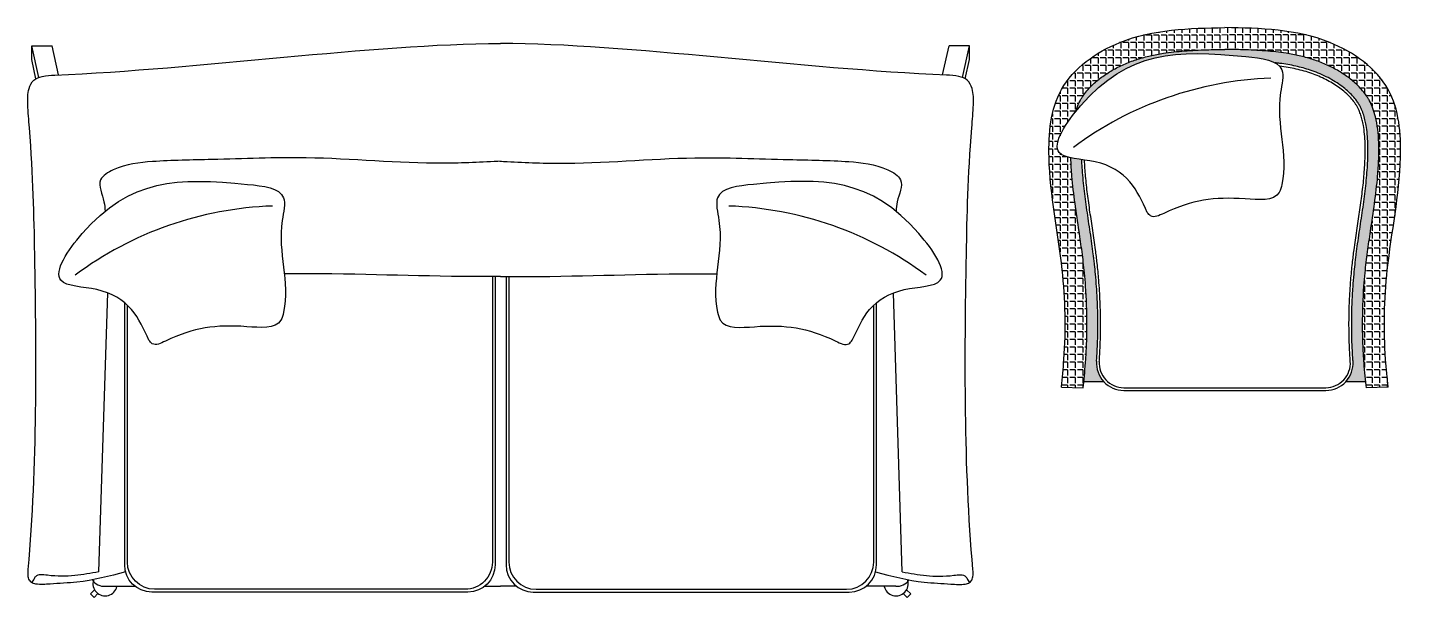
# Model space of a CAD drawing. Header units: millimetres. Extents: x -38686 to 870903, y -23218 to 232707.
# Drawn here: x 52813 to 55341, y 27680 to 28726 of the extents above; entities that cross this region are included whole.
import ezdxf

# ---------------------------------------------------------------- set-up
doc = ezdxf.new("R2010")
doc.units = ezdxf.units.MM
doc.header["$LTSCALE"] = 10
doc.layers.add('40 - Detail Outline', color=142, linetype='Continuous')

msp = doc.modelspace()

# ---------------------------------------------------------------- hatches: boundary and pattern name
at = {"layer": '40 - Detail Outline'}
h = msp.add_hatch(dxfattribs=at)
h.set_pattern_fill('ANGLE', color=251, scale=2, angle=180.0057742412218, style=0)
h.set_pattern_definition([(180.0057742412217, (10465.09445832821, 33206.41571163046), (0.001407889907715427, -13.96999992905677), [10.16, -3.81]), (270.0057742412217, (10465.09445832821, 33206.41571163046), (13.96999992905677, 0.001407889907714571), [10.16, -3.81])])
edge = h.paths.add_edge_path()
edge.add_spline(control_points=[(55011.03014657876, 28686.25446177943), (55022.25718535561, 28686.03085390798), (55033.34298879115, 28685.80657088304), (55058.08360663126, 28685.03936204554), (55071.64065811885, 28684.42700135431), (55098.14783782916, 28682.41742653599), (55111.0964570636, 28681.02044206018), (55131.86304975147, 28677.77083618573), (55139.87591461808, 28676.25482353258), (55155.62440973573, 28672.64866055052), (55163.35991462375, 28670.55882784947), (55178.57441520703, 28665.70911416111), (55186.05074679383, 28662.95015804907), (55200.80440242935, 28656.648596747), (55208.06656262488, 28653.11240942777), (55222.04375909828, 28645.35475193119), (55228.75836724634, 28641.13319330038), (55241.34862754858, 28632.11972982197), (55247.22326470149, 28627.32817897915), (55255.92641664032, 28619.1594074736), (55259.08084829719, 28615.91096650001), (55264.91328025793, 28609.28079419446), (55267.59119083019, 28605.89937664485), (55271.23009923415, 28600.74995886167), (55272.38022206386, 28599.02051971999), (55274.00984649756, 28596.40851945802), (55274.53713657812, 28595.53486876889), (55275.55976037541, 28593.78172506862), (55276.05347225707, 28592.9051300696), (55278.92521407496, 28587.61936959395), (55281.04420104506, 28582.93250415039), (55284.7746546148, 28572.96408625719), (55286.38454912492, 28567.68319619666), (55289.5039987159, 28554.97825329833), (55290.84788637975, 28547.37656999322), (55292.78419836701, 28531.50157880962), (55293.37688067922, 28523.23044816723), (55293.84046414596, 28509.45120685047), (55293.89909533842, 28504.06765997164), (55293.83940545758, 28495.91907655075), (55293.79495033738, 28493.19065160093), (55293.66276471608, 28487.71679440398), (55293.57535643043, 28484.97721046694), (55293.29874706606, 28477.92249731459), (55293.0797259559, 28473.60699729166), (55292.49636062133, 28464.07200465757), (55292.11117080494, 28458.85263205874), (55290.25241237541, 28436.91573455966), (55288.24677913598, 28420.1635679678), (55283.6425349304, 28386.35419078498), (55281.04360562927, 28369.29786993788), (55276.63598975341, 28339.64227402153), (55274.8151805251, 28327.16842526392), (55272.29532573646, 28308.20943496078), (55271.49073215382, 28301.84842575896), (55269.98555750411, 28289.03525467959), (55269.28629420456, 28282.57464524825), (55267.86065072494, 28267.99278619521), (55267.16819398236, 28259.85584755891), (55264.88984111679, 28228.38866734532), (55264.0362709274, 28204.9380020339), (55264.05082077894, 28169.73144415268), (55264.27153652121, 28157.99083702812), (55264.93226244109, 28140.39426666856), (55265.20744960799, 28134.53113382584), (55265.7034086893, 28125.74277287622), (55265.88259164157, 28122.81437565783), (55266.26881328668, 28116.96015341273), (55266.47629613045, 28114.03074326609), (55267.95590299595, 28094.43289032719), (55269.61533268672, 28078.15260493834), (55271.0631400813, 28064.63807765285)], knot_values=[0, 0, 0, 0, 33.36046236457344, 33.36046236457344, 75.55717857025286, 75.55717857025286, 117.7538947759323, 117.7538947759323, 145.0233461622954, 145.0233461622954, 172.2927975486585, 172.2927975486585, 199.5622489350217, 199.5622489350217, 226.8317003213848, 226.8317003213848, 254.1011517077479, 254.1011517077479, 281.3706030941111, 281.3706030941111, 298.604949891842, 298.604949891842, 315.839296689573, 315.839296689573, 324.4564700884384, 324.4564700884384, 328.7650567878712, 328.7650567878712, 333.073643487304, 333.073643487304, 354.4126338543465, 354.4126338543465, 375.751624221389, 375.751624221389, 403.2615311647599, 403.2615311647599, 430.7714381081308, 430.7714381081308, 447.9858837800287, 447.9858837800287, 456.5931066159777, 456.5931066159777, 465.2003294519266, 465.2003294519266, 478.7824389209012, 478.7824389209012, 495.2115609696392, 495.2115609696392, 547.7861700140371, 547.7861700140371, 600.3607790584351, 600.3607790584351, 637.8502461686985, 637.8502461686985, 656.5949797238303, 656.5949797238303, 675.339713278962, 675.339713278962, 698.8628395966775, 698.8628395966775, 766.1211777878435, 766.1211777878435, 799.7503468834266, 799.7503468834266, 816.564931431218, 816.564931431218, 824.9722237051138, 824.9722237051138, 833.3795159790095, 833.3795159790095, 881.4501161128069, 881.4501161128069, 881.4501161128069, 881.4501161128069], degree=3, periodic=0)
edge.add_line((55271.0631400813, 28064.63807765285), (55311.03014657873, 28066.26239031713))
edge.add_spline(control_points=[(55311.03014657876, 28066.26239031717), (55309.31868770206, 28083.0986502971), (55302.04837369936, 28154.61944366908), (55305.01460001554, 28297.45289853999), (55340.89457139737, 28457.70788756501), (55327.10038780121, 28625.01513622603), (55188.5482068852, 28722.72837720964), (55076.58818793081, 28724.9572669002), (55011.03014657876, 28726.26239031717)], knot_values=[0, 0, 0, 0, 50.78782849125505, 215.7477843452999, 423.8174650311314, 549.7534137616642, 687.5522803132669, 882.2384609128694, 882.2384609128694, 882.2384609128694, 882.2384609128694], degree=3, periodic=0)
edge.add_spline(control_points=[(55011.03014657876, 28726.26239031717), (54945.47210522668, 28724.9572669002), (54833.5120862723, 28722.72837720964), (54694.95990535629, 28625.01513622603), (54681.16572176019, 28457.70788756501), (54717.04569314199, 28297.45289853999), (54720.01191945816, 28154.61944366908), (54712.74160545543, 28083.0986502971), (54711.03014657876, 28066.26239031717)], knot_values=[0, 0, 0, 0, 194.6861805996025, 332.4850471512052, 458.420995881738, 666.4906765675695, 831.4506324216144, 882.2384609128694, 882.2384609128694, 882.2384609128694, 882.2384609128694], degree=3, periodic=0)
edge.add_line((54711.03014657876, 28066.26239031717), (54750.99715307623, 28064.63807765289))
edge.add_spline(control_points=[(54750.9971530762, 28064.63807765285), (54752.44496047078, 28078.15260493834), (54754.10439016158, 28094.43289032719), (54755.58399702705, 28114.03074326609), (54755.79147987082, 28116.96015341273), (54756.17770151596, 28122.81437565783), (54756.35688446823, 28125.74277287622), (54756.85284354957, 28134.53113382584), (54757.12803071641, 28140.39426666856), (54757.78875663629, 28157.99083702812), (54758.00947237859, 28169.73144415268), (54758.02402223009, 28204.9380020339), (54757.17045204074, 28228.38866734532), (54754.89209917514, 28259.85584755891), (54754.19964243256, 28267.99278619521), (54752.77399895294, 28282.57464524825), (54752.07473565341, 28289.03525467959), (54750.56956100368, 28301.84842575896), (54749.76496742107, 28308.20943496078), (54747.2451126324, 28327.16842526392), (54745.42430340411, 28339.64227402153), (54741.01668752823, 28369.29786993788), (54738.41775822715, 28386.35419078498), (54733.81351402152, 28420.1635679678), (54731.80788078211, 28436.91573455966), (54729.94912235255, 28458.85263205874), (54729.56393253617, 28464.07200465757), (54728.98056720162, 28473.60699729166), (54728.76154609144, 28477.92249731459), (54728.52987159829, 28483.83118047721), (54728.47422825324, 28485.42270360094), (54728.42558343895, 28487.01413924827)], knot_values=[0, 0, 0, 0, 48.07060013379734, 48.07060013379734, 56.47789240769309, 56.47789240769309, 64.88518468158884, 64.88518468158884, 81.69976922938034, 81.69976922938034, 115.3289383249633, 115.3289383249633, 182.5872765161294, 182.5872765161294, 206.1104028338449, 206.1104028338449, 224.8551363889766, 224.8551363889766, 243.5998699441083, 243.5998699441083, 281.0893370543718, 281.0893370543718, 333.6639460987698, 333.6639460987698, 386.2385551431677, 386.2385551431677, 402.6676771919057, 402.6676771919057, 416.2497866608803, 416.2497866608803, 421.252378135608, 421.252378135608, 421.252378135608, 421.252378135608], degree=3, periodic=0)
edge.add_spline(control_points=[(54728.42558343895, 28487.01413924827), (54718.95900612217, 28489.04231667709), (54688.7040289841, 28500.10403375284), (54714.18297735043, 28542.99198734997), (54736.78853974509, 28571.04624064495)], knot_values=[177.9583939865925, 177.9583939865925, 177.9583939865925, 177.9583939865925, 206.3684940841009, 289.0878054020476, 289.0878054020476, 289.0878054020476, 289.0878054020476], degree=3, periodic=0)
edge.add_spline(control_points=[(54736.78853974506, 28571.0462406449), (54737.52483314055, 28573.40525691227), (54738.31202857444, 28575.70677814875), (54741.01609211243, 28582.93250415039), (54743.13507908257, 28587.61936959395), (54746.00682090042, 28592.9051300696), (54746.50053278208, 28593.78172506862), (54747.52315657941, 28595.53486876889), (54748.05044665994, 28596.40851945802), (54749.68007109367, 28599.02051971999), (54750.83019392335, 28600.74995886167), (54754.4691023273, 28605.89937664485), (54757.14701289957, 28609.28079419446), (54762.97944486031, 28615.91096650001), (54766.13387651718, 28619.1594074736), (54774.83702845601, 28627.32817897915), (54780.71166560892, 28632.11972982197), (54793.30192591122, 28641.13319330038), (54800.01653405925, 28645.35475193119), (54813.99373053267, 28653.11240942777), (54821.25589072815, 28656.648596747), (54836.0095463637, 28662.95015804907), (54843.48587795047, 28665.70911416111), (54858.70037853374, 28670.55882784947), (54866.4358834218, 28672.64866055052), (54882.18437853942, 28676.25482353258), (54890.19724340603, 28677.77083618573), (54910.9638360939, 28681.02044206018), (54923.91245532839, 28682.41742653599), (54950.41963503871, 28684.42700135431), (54963.97668652626, 28685.03936204554), (54988.71730436635, 28685.80657088304), (54999.80310780191, 28686.03085390798), (55011.03014657873, 28686.25446177943)], knot_values=[517.4408318455585, 517.4408318455585, 517.4408318455585, 517.4408318455585, 527.0374822584604, 527.0374822584604, 548.3764726255029, 548.3764726255029, 552.6850593249357, 552.6850593249357, 556.9936460243684, 556.9936460243684, 565.6108194232339, 565.6108194232339, 582.8451662209649, 582.8451662209649, 600.0795130186958, 600.0795130186958, 627.348964405059, 627.348964405059, 654.6184157914221, 654.6184157914221, 681.8878671777852, 681.8878671777852, 709.1573185641483, 709.1573185641483, 736.4267699505115, 736.4267699505115, 763.6962213368746, 763.6962213368746, 805.892937542554, 805.892937542554, 848.0896537482334, 848.0896537482334, 881.4501161127944, 881.4501161127944, 881.4501161127944, 881.4501161127944], degree=3, periodic=0)
h = msp.add_hatch(dxfattribs=at)
h.set_pattern_fill('ANGLE', color=251, scale=0.9999999999999999, angle=225.0057742412217, style=0)
h.set_pattern_definition([(225.0057742412217, (10465.09445832821, 33206.41571163046), (4.939638605756268, -4.938643077255358), [5.079999999999998, -1.905]), (315.0057742412218, (10465.09445832821, 33206.41571163046), (4.938643077255358, 4.939638605756268), [5.079999999999999, -1.905])])
edge = h.paths.add_edge_path()
edge.add_spline(control_points=[(55103.22661408229, 28661.6195713656), (55106.2730558349, 28661.27390986505), (55109.29326187019, 28660.90080227419), (55122.23297353869, 28659.15918232804), (55131.88223759981, 28657.49090208829), (55150.41744651741, 28653.38351445827), (55159.31469480752, 28650.96134421364), (55172.97201313061, 28646.40764356845), (55177.89166362301, 28644.58580724663), (55187.6122430948, 28640.59089251766), (55192.42347799955, 28638.41231971782), (55201.82679730779, 28633.73031066844), (55206.41404066733, 28631.22885195924), (55215.07415915796, 28626.05335634897), (55219.16022405995, 28623.39098633562), (55226.91443408612, 28617.87145375307), (55230.5884608851, 28615.00970379119), (55237.44767302429, 28609.15116806519), (55240.62932582194, 28606.15638879365), (55246.45185011634, 28600.094681987), (55249.0889648775, 28597.03171015794), (55253.00906422097, 28591.92426053538), (55254.44926699391, 28589.88318952918), (55256.4240991465, 28586.82740543682), (55257.05144355871, 28585.80984237698), (55258.2453283412, 28583.77725369417), (55258.80754427041, 28582.77023595017), (55260.01468205196, 28580.49228384428), (55260.65017872775, 28579.2156558534), (55262.67865470523, 28574.87099899801), (55263.98280943307, 28571.63048423484), (55266.36183889423, 28564.6998033792), (55267.43649291011, 28561.00925491858), (55269.20074843179, 28553.76650777856), (55269.92528661707, 28550.2585210096), (55271.43397221624, 28541.53825165298), (55272.12888845004, 28536.19962732542), (55273.1664015986, 28525.07740826993), (55273.5100674876, 28519.29961051872), (55273.88335483571, 28507.42872512685), (55273.91396699159, 28501.33363656372), (55273.76976781225, 28492.00974707018), (55273.68959092023, 28488.85321819783), (55273.39495609695, 28480.2442271305), (55273.12413998193, 28474.78604020518), (55272.384930595, 28463.08368732505), (55271.89446159048, 28456.83646937109), (55270.13693276446, 28437.60540804364), (55268.59889004484, 28424.53540693623), (55265.09129998635, 28398.05964524687), (55263.11970737038, 28384.65064338383), (55259.05611293236, 28357.3849135537), (55256.96253098056, 28343.52950047156), (55254.10526886425, 28323.14302138418), (55253.25100033201, 28316.83450168611), (55252.02750406251, 28307.2842755296), (55251.62936283348, 28304.08637031917), (55250.85668233782, 28297.66069803937), (55250.48194342089, 28294.42965220332), (55249.4767249568, 28285.38272592483), (55248.87821271914, 28279.54272265535), (55247.61613116361, 28266.01867403624), (55246.98787608068, 28258.31812487046), (55245.71419718806, 28240.07679183164), (55245.14593063612, 28229.52349243687), (55244.11429159995, 28202.19207583938), (55243.9071909535, 28185.38831579209), (55244.25090221816, 28160.17671247771), (55244.47457113344, 28151.77187947039), (55244.9758947849, 28139.17048677119), (55245.17064191346, 28134.97099615856), (55245.61579325784, 28126.57519467594), (55245.86608401287, 28122.38024825252), (55246.24293080709, 28116.70404764391), (55246.34487584198, 28115.22338154625), (55246.45014171518, 28113.74452946287)], knot_values=[51.95521890397276, 51.95521890397276, 51.95521890397276, 51.95521890397276, 62.32715187586359, 62.32715187586359, 96.78943846465972, 96.78943846465972, 130.5624387898497, 130.5624387898497, 150.06087315813, 150.06087315813, 169.5593075264103, 169.5593075264103, 189.0577418946906, 189.0577418946906, 207.7764856493906, 207.7764856493906, 226.4952294040905, 226.4952294040905, 245.2139731587905, 245.2139731587905, 263.9327169134905, 263.9327169134905, 276.3839705190745, 276.3839705190745, 282.6095973218665, 282.6095973218665, 288.8352241246586, 288.8352241246586, 296.2561696451726, 296.2561696451726, 313.3262361328885, 313.3262361328885, 330.3963026206045, 330.3963026206045, 345.0629643425319, 345.0629643425319, 365.4682576972468, 365.4682576972468, 385.8735510519616, 385.8735510519616, 406.2788444066765, 406.2788444066765, 416.5723013399544, 416.5723013399544, 434.3604381771403, 434.3604381771403, 454.6114915754397, 454.6114915754397, 496.4486070570911, 496.4486070570911, 538.2857225387424, 538.2857225387424, 580.1228380203939, 580.1228380203939, 598.6417115648323, 598.6417115648323, 607.9011483370515, 607.9011483370515, 617.1605851092706, 617.1605851092706, 633.7371981687622, 633.7371981687622, 655.536901371391, 655.536901371391, 685.2814420418397, 685.2814420418397, 732.4467419871522, 732.4467419871522, 756.0293919598085, 756.0293919598085, 767.8207169461367, 767.8207169461367, 779.6120419324649, 779.6120419324649, 783.7730861212917, 783.7730861212917, 783.7730861212917, 783.7730861212917], degree=3, periodic=0)
edge.add_arc((55196.57633005199, 28110.19447169049), 50.00000000000024, -42.605051217891116, 4.0714922899372255, ccw=False)
edge.add_line((55233.37820058272, 28076.34742860781), (55270.04190135372, 28076.34742860781))
edge.add_spline(control_points=[(55271.0631400813, 28064.63807765285), (55269.61533268672, 28078.15260493834), (55267.95590299595, 28094.43289032719), (55266.47629613045, 28114.03074326609), (55266.26881328668, 28116.96015341273), (55265.88259164157, 28122.81437565783), (55265.7034086893, 28125.74277287622), (55265.20744960799, 28134.53113382584), (55264.93226244109, 28140.39426666856), (55264.27153652121, 28157.99083702812), (55264.05082077894, 28169.73144415268), (55264.0362709274, 28204.9380020339), (55264.88984111679, 28228.38866734532), (55267.16819398236, 28259.85584755891), (55267.86065072494, 28267.99278619521), (55269.28629420456, 28282.57464524825), (55269.98555750411, 28289.03525467959), (55271.49073215382, 28301.84842575896), (55272.29532573646, 28308.20943496078), (55274.8151805251, 28327.16842526392), (55276.63598975341, 28339.64227402153), (55281.04360562927, 28369.29786993788), (55283.6425349304, 28386.35419078498), (55288.24677913598, 28420.1635679678), (55290.25241237541, 28436.91573455966), (55292.11117080494, 28458.85263205874), (55292.49636062133, 28464.07200465757), (55293.0797259559, 28473.60699729166), (55293.29874706606, 28477.92249731459), (55293.57535643043, 28484.97721046694), (55293.66276471608, 28487.71679440398), (55293.79495033738, 28493.19065160093), (55293.83940545758, 28495.91907655075), (55293.89909533842, 28504.06765997164), (55293.84046414596, 28509.45120685047), (55293.37688067922, 28523.23044816723), (55292.78419836701, 28531.50157880962), (55290.84788637975, 28547.37656999322), (55289.5039987159, 28554.97825329833), (55286.38454912492, 28567.68319619666), (55284.7746546148, 28572.96408625719), (55281.04420104506, 28582.93250415039), (55278.92521407496, 28587.61936959395), (55276.05347225707, 28592.9051300696), (55275.55976037541, 28593.78172506862), (55274.53713657812, 28595.53486876889), (55274.00984649756, 28596.40851945802), (55272.38022206386, 28599.02051971999), (55271.23009923415, 28600.74995886167), (55267.59119083019, 28605.89937664485), (55264.91328025793, 28609.28079419446), (55259.08084829719, 28615.91096650001), (55255.92641664032, 28619.1594074736), (55247.22326470149, 28627.32817897915), (55241.34862754858, 28632.11972982197), (55228.75836724634, 28641.13319330038), (55222.04375909828, 28645.35475193119), (55208.06656262488, 28653.11240942777), (55200.80440242935, 28656.648596747), (55186.05074679383, 28662.95015804907), (55178.57441520703, 28665.70911416111), (55163.35991462375, 28670.55882784947), (55155.62440973573, 28672.64866055052), (55139.87591461808, 28676.25482353258), (55131.86304975147, 28677.77083618573), (55111.0964570636, 28681.02044206018), (55098.14783782916, 28682.41742653599), (55071.64065811885, 28684.42700135431), (55058.08360663126, 28685.03936204554), (55033.34298879115, 28685.80657088304), (55022.25718535561, 28686.03085390798), (55011.03014657876, 28686.25446177943)], knot_values=[0, 0, 0, 0, 48.07060013379734, 48.07060013379734, 56.47789240769309, 56.47789240769309, 64.88518468158884, 64.88518468158884, 81.69976922938034, 81.69976922938034, 115.3289383249633, 115.3289383249633, 182.5872765161294, 182.5872765161294, 206.1104028338449, 206.1104028338449, 224.8551363889766, 224.8551363889766, 243.5998699441083, 243.5998699441083, 281.0893370543718, 281.0893370543718, 333.6639460987698, 333.6639460987698, 386.2385551431677, 386.2385551431677, 402.6676771919057, 402.6676771919057, 416.2497866608803, 416.2497866608803, 424.8570094968292, 424.8570094968292, 433.4642323327782, 433.4642323327782, 450.678678004676, 450.678678004676, 478.188584948047, 478.188584948047, 505.6984918914179, 505.6984918914179, 527.0374822584604, 527.0374822584604, 548.3764726255029, 548.3764726255029, 552.6850593249357, 552.6850593249357, 556.9936460243684, 556.9936460243684, 565.6108194232339, 565.6108194232339, 582.8451662209649, 582.8451662209649, 600.0795130186958, 600.0795130186958, 627.348964405059, 627.348964405059, 654.6184157914221, 654.6184157914221, 681.8878671777852, 681.8878671777852, 709.1573185641483, 709.1573185641483, 736.4267699505115, 736.4267699505115, 763.6962213368746, 763.6962213368746, 805.892937542554, 805.892937542554, 848.0896537482334, 848.0896537482334, 881.4501161128069, 881.4501161128069, 881.4501161128069, 881.4501161128069], degree=3, periodic=0)
edge.add_spline(control_points=[(55011.03014657873, 28686.25446177943), (54999.80310780191, 28686.03085390798), (54988.71730436635, 28685.80657088304), (54963.97668652626, 28685.03936204554), (54950.41963503871, 28684.42700135431), (54923.91245532839, 28682.41742653599), (54910.9638360939, 28681.02044206018), (54890.19724340603, 28677.77083618573), (54882.18437853942, 28676.25482353258), (54866.4358834218, 28672.64866055052), (54858.70037853374, 28670.55882784947), (54843.48587795047, 28665.70911416111), (54836.0095463637, 28662.95015804907), (54821.25589072815, 28656.648596747), (54813.99373053267, 28653.11240942777), (54800.01653405925, 28645.35475193119), (54793.30192591122, 28641.13319330038), (54780.71166560892, 28632.11972982197), (54774.83702845601, 28627.32817897915), (54766.13387651718, 28619.1594074736), (54762.97944486031, 28615.91096650001), (54757.14701289957, 28609.28079419446), (54754.4691023273, 28605.89937664485), (54750.83019392335, 28600.74995886167), (54749.68007109367, 28599.02051971999), (54748.05044665994, 28596.40851945802), (54747.52315657941, 28595.53486876889), (54746.50053278208, 28593.78172506862), (54746.00682090042, 28592.9051300696), (54743.13507908257, 28587.61936959395), (54741.01609211243, 28582.93250415039), (54738.31202857444, 28575.70677814875), (54737.52483314055, 28573.40525691227), (54736.78853974506, 28571.0462406449)], knot_values=[517.4408318455585, 517.4408318455585, 517.4408318455585, 517.4408318455585, 550.8012942101194, 550.8012942101194, 592.9980104157988, 592.9980104157988, 635.1947266214783, 635.1947266214783, 662.4641780078414, 662.4641780078414, 689.7336293942045, 689.7336293942045, 717.0030807805676, 717.0030807805676, 744.2725321669308, 744.2725321669308, 771.5419835532939, 771.5419835532939, 798.811434939657, 798.811434939657, 816.045781737388, 816.045781737388, 833.2801285351189, 833.2801285351189, 841.8973019339844, 841.8973019339844, 846.2058886334172, 846.2058886334172, 850.51447533285, 850.51447533285, 871.8534656998925, 871.8534656998925, 881.4501161127944, 881.4501161127944, 881.4501161127944, 881.4501161127944], degree=3, periodic=0)
edge.add_spline(control_points=[(54736.78853974506, 28571.0462406449), (54739.90995129271, 28574.92001598687), (54831.58355721345, 28684.09561215435), (54934.58345773272, 28685.87157590336), (55090.02065499133, 28668.70225343758), (55103.22661408235, 28661.6195713656)], knot_values=[289.0878054020256, 289.0878054020256, 289.0878054020256, 289.0878054020256, 300.509817783436, 617.2471518604484, 665.6134166815231, 665.6134166815231, 665.6134166815231, 665.6134166815231], degree=3, periodic=0)
edge = h.paths.add_edge_path()
edge.add_spline(control_points=[(54775.61015144235, 28113.74452946287), (54775.71541731551, 28115.22338154625), (54775.81736235041, 28116.70404764391), (54776.19420914463, 28122.38024825252), (54776.44449989966, 28126.57519467594), (54776.88965124404, 28134.97099615856), (54777.08439837259, 28139.17048677119), (54777.58572202409, 28151.77187947039), (54777.80939093936, 28160.17671247771), (54778.153102204, 28185.38831579209), (54777.94600155758, 28202.19207583938), (54776.91436252138, 28229.52349243687), (54776.34609596943, 28240.07679183164), (54775.07241707688, 28258.31812487046), (54774.44416199389, 28266.01867403624), (54773.18208043836, 28279.54272265535), (54772.5835682007, 28285.38272592483), (54771.57834973664, 28294.42965220332), (54771.20361081968, 28297.66069803937), (54770.43093032407, 28304.08637031917), (54770.03278909498, 28307.2842755296), (54768.80929282549, 28316.83450168611), (54767.95502429325, 28323.14302138418), (54765.09776217694, 28343.52950047156), (54763.00418022514, 28357.3849135537), (54758.94058578712, 28384.65064338383), (54756.96899317118, 28398.05964524687), (54753.46140311265, 28424.53540693623), (54751.92336039303, 28437.60540804364), (54750.16583156705, 28456.83646937109), (54749.67536256256, 28463.08368732505), (54748.97788828926, 28474.1253356253), (54748.73182249739, 28478.92602726111), (54748.54996748167, 28483.72209012993)], knot_values=[51.95521890397453, 51.95521890397453, 51.95521890397453, 51.95521890397453, 56.11626309279958, 56.11626309279958, 67.90758807912775, 67.90758807912775, 79.69891306545591, 79.69891306545591, 103.2815630381122, 103.2815630381122, 150.4468629834249, 150.4468629834249, 180.1914036538735, 180.1914036538735, 201.9911068565023, 201.9911068565023, 218.5677199159938, 218.5677199159938, 227.827156688213, 227.827156688213, 237.0865934604322, 237.0865934604322, 255.6054670048706, 255.6054670048706, 297.442582486522, 297.442582486522, 339.2796979681734, 339.2796979681734, 381.1168134498248, 381.1168134498248, 401.3678668481242, 401.3678668481242, 417.008344367465, 417.008344367465, 417.008344367465, 417.008344367465], degree=3, periodic=0)
edge.add_spline(control_points=[(54748.54996748167, 28483.72209012993), (54741.46002076543, 28484.71594628322), (54734.57713685767, 28485.69619281646), (54728.42558343895, 28487.01413924827)], knot_values=[159.4969963206316, 159.4969963206316, 159.4969963206316, 159.4969963206316, 177.9583939865892, 177.9583939865892, 177.9583939865892, 177.9583939865892], degree=3, periodic=0)
edge.add_spline(control_points=[(54728.42558343895, 28487.01413924827), (54728.47422825324, 28485.42270360094), (54728.52987159829, 28483.83118047721), (54728.76154609144, 28477.92249731459), (54728.98056720162, 28473.60699729166), (54729.56393253617, 28464.07200465757), (54729.94912235255, 28458.85263205874), (54731.80788078211, 28436.91573455966), (54733.81351402152, 28420.1635679678), (54738.41775822715, 28386.35419078498), (54741.01668752823, 28369.29786993788), (54745.42430340411, 28339.64227402153), (54747.2451126324, 28327.16842526392), (54749.76496742107, 28308.20943496078), (54750.56956100368, 28301.84842575896), (54752.07473565341, 28289.03525467959), (54752.77399895294, 28282.57464524825), (54754.19964243256, 28267.99278619521), (54754.89209917514, 28259.85584755891), (54757.17045204074, 28228.38866734532), (54758.02402223009, 28204.9380020339), (54758.00947237859, 28169.73144415268), (54757.78875663629, 28157.99083702812), (54757.12803071641, 28140.39426666856), (54756.85284354957, 28134.53113382584), (54756.35688446823, 28125.74277287622), (54756.17770151596, 28122.81437565783), (54755.79147987082, 28116.96015341273), (54755.58399702705, 28114.03074326609), (54754.10439016158, 28094.43289032719), (54752.44496047078, 28078.15260493834), (54750.9971530762, 28064.63807765285)], knot_values=[0, 0, 0, 0, 5.002591474727694, 5.002591474727694, 18.58470094370227, 18.58470094370227, 35.01382299244023, 35.01382299244023, 87.58843203683819, 87.58843203683819, 140.1630410812361, 140.1630410812361, 177.6525081914996, 177.6525081914996, 196.3972417466314, 196.3972417466314, 215.1419753017631, 215.1419753017631, 238.6651016194786, 238.6651016194786, 305.9234398106446, 305.9234398106446, 339.5526089062276, 339.5526089062276, 356.3671934540191, 356.3671934540191, 364.7744857279149, 364.7744857279149, 373.1817780018106, 373.1817780018106, 421.252378135608, 421.252378135608, 421.252378135608, 421.252378135608], degree=3, periodic=0)
edge.add_line((54751.97670409485, 28076.34742860781), (54788.68209257482, 28076.34742860781))
edge.add_arc((54825.48396310551, 28110.19447169049), 50.00000000000469, 175.9285077100894, 222.6050512179223, ccw=False)

# ---------------------------------------------------------------- linework, layer by layer
at = {"layer": '40 - Detail Outline', "color": 0}
for p, q in [((52833.52497868243, 28634.64405483774), (52820.7627548498, 28692.60982965647)), ((52870.02049189658, 28639.20641447031), (52858.2627548498, 28692.60982965647)), ((54492.98049011521, 28639.20641447031), (54504.73822716202, 28692.60982965647)), ((54529.47600332936, 28634.64405483774), (54542.23822716202, 28692.60982965647)), ((52828.53470318404, 28632.30979002751), (52820.7627548498, 28667.60982965647)), ((54534.46627882775, 28632.30979002751), (54542.23822716202, 28667.60982965647)), ((52944.07328455933, 27727.04537815867), (52960.43537549436, 28239.20196093754)), ((54418.92769745245, 27727.04537815867), (54402.56560651746, 28239.20196093754)), ((54752.25134207724, 28076.34742860781), (54788.6820925748, 28076.34742860781)), ((55233.37820058272, 28076.34742860781), (55269.80895108025, 28076.34742860781)), ((52824.41140715833, 27713.25709564889), (52820.58350812941, 27707.59122053005)), ((54538.58957485345, 27713.25709564889), (54542.41747388238, 27707.59122053005)), ((52955.94783472072, 27700.78191762467), (53010.48988968786, 27700.78225506532)), ((53652.31456682668, 27700.7822787595), (53681.50049100589, 27700.78209819206)), ((53710.6864151851, 27700.7822787595), (53681.50049100589, 27700.78209819206)), ((54407.05314729107, 27700.78191762467), (54352.51109232398, 27700.78225506532))]:
    msp.add_line(p, q, dxfattribs=at)
for points in [[(52820.7627548498, 28667.60982965647), (52820.7627548498, 28692.60982965647), (52858.2627548498, 28692.60982965647)], [(54542.23822716202, 28667.60982965647), (54542.23822716202, 28692.60982965647), (54504.73822716202, 28692.60982965647)], [(54711.03014657876, 28066.26239031717), (54750.9971530762, 28064.63807765285)], [(55311.03014657876, 28066.26239031717), (55271.0631400813, 28064.63807765285)]]:
    msp.add_lwpolyline(points, dxfattribs=at)
for points in [[(53671.43357996229, 28269.20734630934), (53671.43030650215, 27740.10324183375, -0.414213562373095), (53621.42999716321, 27690.10355117458), (53041.37927612718, 27690.10671912889, -0.414213562373095), (52991.37958546804, 27740.10702846782), (52991.38256119622, 28221.08737247115)], [(53666.43358014626, 28269.23710022744), (53666.43033743624, 27745.10327276763, -0.414213562373095), (53616.4300280973, 27695.10358210849), (53046.37930706108, 27695.1066881948, -0.414213562373095), (52996.37961640197, 27745.10699753374), (52996.38253352023, 28216.61396589742)], [(53691.56740204955, 28269.20734630934), (53691.57067550963, 27740.10324183375, 0.414213562373095), (53741.57098484857, 27690.10355117458), (54321.62170588461, 27690.10671912889, 0.414213562373095), (54371.62139654375, 27740.10702846782), (54371.61842081562, 28221.08737247115)], [(53696.56740186553, 28269.23710022744), (53696.57064457555, 27745.10327276763, 0.414213562373095), (53746.57095391449, 27695.10358210849), (54316.6216749507, 27695.1066881948, 0.414213562373095), (54366.62136560981, 27745.10699753374), (54366.61844849156, 28216.61396589742)], [(54775.61015144238, 28113.74452946287, 0.4351833459399825), (54825.48396310551, 28060.19447169049), (55196.57633005199, 28060.19447169049, 0.4351833459402272), (55246.45014171518, 28113.74452946287)], [(54780.59753260866, 28113.38952368563, 0.4351833459399516), (54825.48396310551, 28065.19447169049), (55196.57633005199, 28065.19447169049, 0.4351833459402104), (55241.46276054886, 28113.38952368563, 0.4351833459402104)]]:
    msp.add_lwpolyline(points, format="xyb", dxfattribs=at)
at = {"layer": '40 - Detail Outline', "color": 7}
for points in [[(52942.39800523873, 27687.2087023405), (52935.32111175539, 27680.13180885718), (52928.57630572573, 27686.87661488687), (52936.00127173821, 27694.30158089935)], [(54420.60297677308, 27687.2087023405), (54427.6798702564, 27680.13180885718), (54434.42467628611, 27686.87661488687), (54426.99971027358, 27694.30158089935)]]:
    msp.add_lwpolyline(points, dxfattribs=at)
at = {"layer": '40 - Detail Outline', "color": 252}
for centre, start, end in [((55117.63219172996, 27989.4090680589), 91.97986230607802, 126.6351404651925), ((53284.74041572923, 27754.89736559444), 91.9737335875913, 126.629011747789), ((54078.26056628255, 27754.89736559444), 53.37098825221099, 88.02626641240873)]:
    msp.add_arc(centre, 644.1258542451804, start, end, dxfattribs=at)
at = {"layer": '40 - Detail Outline', "color": 0}
for centre, start, end in [((52953.3101426193, 27725.66922320913), 211.7248239370508, 276.0499332257102), ((54409.69083939248, 27725.66922320913), 263.9500667742898, 328.2751760629492)]:
    msp.add_arc(centre, 25.02669372642778, start, end, dxfattribs=at)
at = {"layer": '40 - Detail Outline', "color": 7}
for centre, start, end in [((52955.45187283255, 27705.41226721783), 163.1464287446706, 346.6089534313281), ((54407.54910917924, 27705.41226721783), 193.3910465686718, 16.85357125532939)]:
    msp.add_arc(centre, 22.40029538643284, start, end, dxfattribs=at)
at = {"layer": '40 - Detail Outline', "color": 0}
for points in [[(54711.03014657876, 28066.26239031717), (54715.67796393071, 28116.83710056568), (54712.61236118583, 28281.76856850063), (54688.36986011555, 28488.42115900597), (54711.03014657876, 28612.30164415219), (54818.28886415495, 28698.81230896762), (55011.03014657876, 28726.26239031717)], [(55311.03014657876, 28066.26239031717), (55306.38232922682, 28116.83710056568), (55309.44793197166, 28281.76856850063), (55333.69043304198, 28488.42115900597), (55311.03014657876, 28612.30164415219), (55203.77142900255, 28698.81230896762), (55011.03014657876, 28726.26239031717)], [(52944.07328455933, 27727.04537815867), (52849.68437341892, 27720.77745614905), (52827.41709640904, 27718.17164681034), (52824.41140715833, 27713.25709564889)], [(54418.92769745245, 27727.04537815867), (54513.31660859287, 27720.77745614905), (54535.58388560274, 27718.17164681034), (54538.58957485345, 27713.25709564889)]]:
    msp.add_spline(points, degree=3, dxfattribs=at)
for points, knots in [([(52993.03824765727, 27727.32614789552), (52963.51681562053, 27719.11073499622), (52917.97769731857, 27707.47917293237), (52862.42040852056, 27705.66761570204), (52835.5633692246, 27703.32999706042), (52822.88631912618, 27705.85645987118), (52816.75801634177, 27709.87974135849), (52813.41636753283, 27719.70961377317), (52831.16409481835, 27920.23755898601), (52829.15170151019, 28187.91100243925), (52823.32021034104, 28463.68583425913), (52812.97668509273, 28583.86686957172), (52813.12611959112, 28610.8378020987), (52822.99233879635, 28631.11965582175), (52842.13914751969, 28638.07260590231), (53120.76631954266, 28648.8146736876), (53444.70819751834, 28695.85016313636), (53681.50049100589, 28697.22136858673)], [16.54242536477381, 16.54242536477381, 16.54242536477381, 16.54242536477381, 107.8827384809385, 157.0638114852961, 183.4815111808937, 187.7629297312164, 195.7661397318072, 204.0335092784644, 217.4404806613557, 796.3364485579336, 1009.318587721805, 1043.236570086719, 1071.767726891849, 1089.602501773878, 1106.361795106225, 1129.456014055947, 1929.944997013139, 1929.944997013139, 1929.944997013139, 1929.944997013139]), ([(54369.96273435454, 27727.32614789552), (54399.48416639131, 27719.11073499622), (54445.02328469322, 27707.47917293237), (54500.58057349129, 27705.66761570204), (54527.43761278718, 27703.32999706042), (54540.11466288561, 27705.85645987118), (54546.24296567001, 27709.87974135849), (54549.58461447895, 27719.70961377317), (54531.83688719344, 27920.23755898601), (54533.8492805016, 28187.91100243925), (54539.68077167077, 28463.68583425913), (54550.02429691906, 28583.86686957172), (54549.87486242069, 28610.8378020987), (54540.00864321543, 28631.11965582175), (54520.8618344921, 28638.07260590231), (54242.23466246916, 28648.8146736876), (53918.29278449345, 28695.85016313636), (53681.50049100589, 28697.22136858673)], [16.54242536477381, 16.54242536477381, 16.54242536477381, 16.54242536477381, 107.8827384809385, 157.0638114852961, 183.4815111808937, 187.7629297312164, 195.7661397318072, 204.0335092784644, 217.4404806613557, 796.3364485579336, 1009.318587721805, 1043.236570086719, 1071.767726891849, 1089.602501773878, 1106.361795106225, 1129.456014055947, 1929.944997013139, 1929.944997013139, 1929.944997013139, 1929.944997013139]), ([(54736.78853974506, 28571.0462406449), (54737.52483314055, 28573.40525691227), (54738.31202857444, 28575.70677814875), (54741.01609211243, 28582.93250415039), (54743.13507908257, 28587.61936959395), (54746.00682090042, 28592.9051300696), (54746.50053278208, 28593.78172506862), (54747.52315657941, 28595.53486876889), (54748.05044665994, 28596.40851945802), (54749.68007109367, 28599.02051971999), (54750.83019392335, 28600.74995886167), (54754.4691023273, 28605.89937664485), (54757.14701289957, 28609.28079419446), (54762.97944486031, 28615.91096650001), (54766.13387651718, 28619.1594074736), (54774.83702845601, 28627.32817897915), (54780.71166560892, 28632.11972982197), (54793.30192591122, 28641.13319330038), (54800.01653405925, 28645.35475193119), (54813.99373053267, 28653.11240942777), (54821.25589072815, 28656.648596747), (54836.0095463637, 28662.95015804907), (54843.48587795047, 28665.70911416111), (54858.70037853374, 28670.55882784947), (54866.4358834218, 28672.64866055052), (54882.18437853942, 28676.25482353258), (54890.19724340603, 28677.77083618573), (54910.9638360939, 28681.02044206018), (54923.91245532839, 28682.41742653599), (54950.41963503871, 28684.42700135431), (54963.97668652626, 28685.03936204554), (54988.71730436635, 28685.80657088304), (54999.80310780191, 28686.03085390798), (55011.03014657873, 28686.25446177943)], [517.4408318455585, 517.4408318455585, 517.4408318455585, 517.4408318455585, 527.0374822584604, 527.0374822584604, 548.3764726255029, 548.3764726255029, 552.6850593249357, 552.6850593249357, 556.9936460243684, 556.9936460243684, 565.6108194232339, 565.6108194232339, 582.8451662209649, 582.8451662209649, 600.0795130186958, 600.0795130186958, 627.348964405059, 627.348964405059, 654.6184157914221, 654.6184157914221, 681.8878671777852, 681.8878671777852, 709.1573185641483, 709.1573185641483, 736.4267699505115, 736.4267699505115, 763.6962213368746, 763.6962213368746, 805.892937542554, 805.892937542554, 848.0896537482334, 848.0896537482334, 881.4501161127944, 881.4501161127944, 881.4501161127944, 881.4501161127944]), ([(55271.0631400813, 28064.63807765285), (55269.61533268672, 28078.15260493834), (55267.95590299595, 28094.43289032719), (55266.47629613045, 28114.03074326609), (55266.26881328668, 28116.96015341273), (55265.88259164157, 28122.81437565783), (55265.7034086893, 28125.74277287622), (55265.20744960799, 28134.53113382584), (55264.93226244109, 28140.39426666856), (55264.27153652121, 28157.99083702812), (55264.05082077894, 28169.73144415268), (55264.0362709274, 28204.9380020339), (55264.88984111679, 28228.38866734532), (55267.16819398236, 28259.85584755891), (55267.86065072494, 28267.99278619521), (55269.28629420456, 28282.57464524825), (55269.98555750411, 28289.03525467959), (55271.49073215382, 28301.84842575896), (55272.29532573646, 28308.20943496078), (55274.8151805251, 28327.16842526392), (55276.63598975341, 28339.64227402153), (55281.04360562927, 28369.29786993788), (55283.6425349304, 28386.35419078498), (55288.24677913598, 28420.1635679678), (55290.25241237541, 28436.91573455966), (55292.11117080494, 28458.85263205874), (55292.49636062133, 28464.07200465757), (55293.0797259559, 28473.60699729166), (55293.29874706606, 28477.92249731459), (55293.57535643043, 28484.97721046694), (55293.66276471608, 28487.71679440398), (55293.79495033738, 28493.19065160093), (55293.83940545758, 28495.91907655075), (55293.89909533842, 28504.06765997164), (55293.84046414596, 28509.45120685047), (55293.37688067922, 28523.23044816723), (55292.78419836701, 28531.50157880962), (55290.84788637975, 28547.37656999322), (55289.5039987159, 28554.97825329833), (55286.38454912492, 28567.68319619666), (55284.7746546148, 28572.96408625719), (55281.04420104506, 28582.93250415039), (55278.92521407496, 28587.61936959395), (55276.05347225707, 28592.9051300696), (55275.55976037541, 28593.78172506862), (55274.53713657812, 28595.53486876889), (55274.00984649756, 28596.40851945802), (55272.38022206386, 28599.02051971999), (55271.23009923415, 28600.74995886167), (55267.59119083019, 28605.89937664485), (55264.91328025793, 28609.28079419446), (55259.08084829719, 28615.91096650001), (55255.92641664032, 28619.1594074736), (55247.22326470149, 28627.32817897915), (55241.34862754858, 28632.11972982197), (55228.75836724634, 28641.13319330038), (55222.04375909828, 28645.35475193119), (55208.06656262488, 28653.11240942777), (55200.80440242935, 28656.648596747), (55186.05074679383, 28662.95015804907), (55178.57441520703, 28665.70911416111), (55163.35991462375, 28670.55882784947), (55155.62440973573, 28672.64866055052), (55139.87591461808, 28676.25482353258), (55131.86304975147, 28677.77083618573), (55111.0964570636, 28681.02044206018), (55098.14783782916, 28682.41742653599), (55071.64065811885, 28684.42700135431), (55058.08360663126, 28685.03936204554), (55033.34298879115, 28685.80657088304), (55022.25718535561, 28686.03085390798), (55011.03014657876, 28686.25446177943)], [0, 0, 0, 0, 48.07060013379734, 48.07060013379734, 56.47789240769309, 56.47789240769309, 64.88518468158884, 64.88518468158884, 81.69976922938034, 81.69976922938034, 115.3289383249633, 115.3289383249633, 182.5872765161294, 182.5872765161294, 206.1104028338449, 206.1104028338449, 224.8551363889766, 224.8551363889766, 243.5998699441083, 243.5998699441083, 281.0893370543718, 281.0893370543718, 333.6639460987698, 333.6639460987698, 386.2385551431677, 386.2385551431677, 402.6676771919057, 402.6676771919057, 416.2497866608803, 416.2497866608803, 424.8570094968292, 424.8570094968292, 433.4642323327782, 433.4642323327782, 450.678678004676, 450.678678004676, 478.188584948047, 478.188584948047, 505.6984918914179, 505.6984918914179, 527.0374822584604, 527.0374822584604, 548.3764726255029, 548.3764726255029, 552.6850593249357, 552.6850593249357, 556.9936460243684, 556.9936460243684, 565.6108194232339, 565.6108194232339, 582.8451662209649, 582.8451662209649, 600.0795130186958, 600.0795130186958, 627.348964405059, 627.348964405059, 654.6184157914221, 654.6184157914221, 681.8878671777852, 681.8878671777852, 709.1573185641483, 709.1573185641483, 736.4267699505115, 736.4267699505115, 763.6962213368746, 763.6962213368746, 805.892937542554, 805.892937542554, 848.0896537482334, 848.0896537482334, 881.4501161128069, 881.4501161128069, 881.4501161128069, 881.4501161128069]), ([(55246.45014171518, 28113.74452946287), (55246.34487584198, 28115.22338154625), (55246.24293080709, 28116.70404764391), (55245.86608401287, 28122.38024825252), (55245.61579325784, 28126.57519467594), (55245.17064191346, 28134.97099615856), (55244.9758947849, 28139.17048677119), (55244.47457113344, 28151.77187947039), (55244.25090221816, 28160.17671247771), (55243.9071909535, 28185.38831579209), (55244.11429159995, 28202.19207583938), (55245.14593063612, 28229.52349243687), (55245.71419718806, 28240.07679183164), (55246.98787608068, 28258.31812487046), (55247.61613116361, 28266.01867403624), (55248.87821271914, 28279.54272265535), (55249.4767249568, 28285.38272592483), (55250.48194342089, 28294.42965220332), (55250.85668233782, 28297.66069803937), (55251.62936283348, 28304.08637031917), (55252.02750406251, 28307.2842755296), (55253.25100033201, 28316.83450168611), (55254.10526886425, 28323.14302138418), (55256.96253098056, 28343.52950047156), (55259.05611293236, 28357.3849135537), (55263.11970737038, 28384.65064338383), (55265.09129998635, 28398.05964524687), (55268.59889004484, 28424.53540693623), (55270.13693276446, 28437.60540804364), (55271.89446159048, 28456.83646937109), (55272.384930595, 28463.08368732505), (55273.12413998193, 28474.78604020518), (55273.39495609695, 28480.2442271305), (55273.68959092023, 28488.85321819783), (55273.76976781225, 28492.00974707018), (55273.91396699159, 28501.33363656372), (55273.88335483571, 28507.42872512685), (55273.5100674876, 28519.29961051872), (55273.1664015986, 28525.07740826993), (55272.12888845004, 28536.19962732542), (55271.43397221624, 28541.53825165298), (55269.92528661707, 28550.2585210096), (55269.20074843179, 28553.76650777856), (55267.43649291011, 28561.00925491858), (55266.36183889423, 28564.6998033792), (55263.98280943307, 28571.63048423484), (55262.67865470523, 28574.87099899801), (55260.65017872775, 28579.2156558534), (55260.01468205196, 28580.49228384428), (55258.80754427041, 28582.77023595017), (55258.2453283412, 28583.77725369417), (55257.05144355871, 28585.80984237698), (55256.4240991465, 28586.82740543682), (55254.44926699391, 28589.88318952918), (55253.00906422097, 28591.92426053538), (55249.0889648775, 28597.03171015794), (55246.45185011634, 28600.094681987), (55240.62932582194, 28606.15638879365), (55237.44767302429, 28609.15116806519), (55230.5884608851, 28615.00970379119), (55226.91443408612, 28617.87145375307), (55219.16022405995, 28623.39098633562), (55215.07415915796, 28626.05335634897), (55206.41404066733, 28631.22885195924), (55201.82679730779, 28633.73031066844), (55192.42347799955, 28638.41231971782), (55187.6122430948, 28640.59089251766), (55177.89166362301, 28644.58580724663), (55172.97201313061, 28646.40764356845), (55159.31469480752, 28650.96134421364), (55150.41744651741, 28653.38351445827), (55131.88223759981, 28657.49090208829), (55122.23297353869, 28659.15918232804), (55109.29326187019, 28660.90080227419), (55106.2730558349, 28661.27390986505), (55103.22661408229, 28661.6195713656)], [51.95521890397282, 51.95521890397282, 51.95521890397282, 51.95521890397282, 56.11626309279958, 56.11626309279958, 67.90758807912775, 67.90758807912775, 79.69891306545591, 79.69891306545591, 103.2815630381122, 103.2815630381122, 150.4468629834249, 150.4468629834249, 180.1914036538735, 180.1914036538735, 201.9911068565023, 201.9911068565023, 218.5677199159938, 218.5677199159938, 227.827156688213, 227.827156688213, 237.0865934604322, 237.0865934604322, 255.6054670048706, 255.6054670048706, 297.442582486522, 297.442582486522, 339.2796979681734, 339.2796979681734, 381.1168134498248, 381.1168134498248, 401.3678668481242, 401.3678668481242, 419.1560036853101, 419.1560036853101, 429.449460618588, 429.449460618588, 449.8547539733029, 449.8547539733029, 470.2600473280177, 470.2600473280177, 490.6653406827326, 490.6653406827326, 505.33200240466, 505.33200240466, 522.402068892376, 522.402068892376, 539.4721353800919, 539.4721353800919, 546.8930809006059, 546.8930809006059, 553.118707703398, 553.118707703398, 559.34433450619, 559.34433450619, 571.795588111774, 571.795588111774, 590.514331866474, 590.514331866474, 609.233075621174, 609.233075621174, 627.9518193758739, 627.9518193758739, 646.6705631305739, 646.6705631305739, 666.1689974988542, 666.1689974988542, 685.6674318671345, 685.6674318671345, 705.1658662354148, 705.1658662354148, 738.9388665606048, 738.9388665606048, 773.4011531494009, 773.4011531494009, 783.7730861212917, 783.7730861212917, 783.7730861212917, 783.7730861212917]), ([(55241.46276054886, 28113.38952368563), (55241.22693097172, 28116.70263030781), (55241.00828162965, 28120.02250895628), (55240.60640430154, 28126.65712969149), (55240.42286386824, 28129.97530229452), (55239.91556150251, 28140.10169662874), (55239.64721731216, 28146.91221590223), (55239.05777540107, 28167.34687538504), (55238.95222568489, 28180.97407756174), (55239.25088677154, 28204.08498940433), (55239.51078061116, 28213.57696559532), (55240.4616707518, 28236.3846002234), (55241.28497184429, 28249.68572371131), (55242.78994762411, 28268.05270825572), (55243.24782354981, 28273.15853767603), (55244.24294657775, 28283.36000249518), (55244.77984983494, 28288.45329237393), (55245.82066138173, 28297.67567710242), (55246.31266797509, 28301.8105815104), (55247.33136108454, 28310.02455597907), (55247.85827116674, 28314.10575279187), (55249.99206530972, 28330.1333192819), (55251.69940268475, 28341.88924970688), (55255.13016427678, 28365.02780979384), (55256.85286558949, 28376.41080861406), (55260.12217586051, 28398.86535456168), (55261.66864725822, 28409.93508709213), (55264.41124816582, 28431.82981622179), (55265.60908631902, 28442.65473590593), (55267.50064690426, 28464.12771391145), (55268.19498039447, 28474.77600174633), (55268.67952698527, 28488.5663523278), (55268.76280496144, 28491.7459457621), (55268.91533648843, 28501.18684081833), (55268.88571031828, 28507.36132669045), (55268.50335477578, 28519.34624949954), (55268.14958114657, 28525.16274221129), (55267.0836295429, 28536.29990433612), (55266.37030203972, 28541.62042476762), (55264.85879293995, 28550.09174821582), (55264.15850177384, 28553.39717618793), (55262.59578216635, 28559.68537298639), (55261.73152856636, 28562.67767466553), (55259.78111603786, 28568.55425399211), (55258.68308329707, 28571.41043324493), (55256.74875981789, 28575.80133843455), (55255.95940892413, 28577.44315351142), (55254.73217961937, 28579.79026551668), (55254.32126010433, 28580.54442294321), (55253.46911092321, 28582.04543470915), (55253.02447162662, 28582.79837096597), (55252.09753256745, 28584.30855386615), (55251.61537163181, 28585.0655374505), (55250.11192499258, 28587.34151392542), (55249.03367780818, 28588.86553020213), (55245.56655511496, 28593.44972470587), (55242.94463000644, 28596.5215473581), (55236.80294434351, 28602.92931765281), (55233.22134783398, 28606.25806567915), (55226.23750382019, 28612.06302572631), (55222.96350829696, 28614.56795261842), (55216.07880028524, 28619.4212731433), (55212.4629937908, 28621.77400614706), (55204.78769279332, 28626.38993765821), (55200.71453708966, 28628.64295061394), (55192.36307172605, 28632.8943140935), (55188.08598222199, 28634.89185336003), (55179.43070669865, 28638.5966422426), (55175.05721585301, 28640.30176869275), (55161.46343936285, 28645.12553187938), (55152.02427615237, 28647.82352201921), (55132.45406025031, 28652.30972074973), (55122.32257601005, 28654.09637846613), (55111.68586603802, 28655.53370478247), (55111.54039906198, 28655.55328150313), (55111.39486314982, 28655.57278775308)], [51.95521890397276, 51.95521890397276, 51.95521890397276, 51.95521890397276, 61.22890735714292, 61.22890735714292, 70.50259581031308, 70.50259581031308, 89.51953753940319, 89.51953753940319, 127.5534209975834, 127.5534209975834, 154.0990103866266, 154.0990103866266, 191.4368230379582, 191.4368230379582, 205.8441562552705, 205.8441562552705, 220.2514894725827, 220.2514894725827, 232.0907170195209, 232.0907170195209, 243.929944566459, 243.929944566459, 278.8696059171363, 278.8696059171363, 313.8092672678135, 313.8092672678135, 348.7489286184907, 348.7489286184907, 383.6885899691679, 383.6885899691679, 418.6282513198452, 418.6282513198452, 429.0940348738775, 429.0940348738775, 450.0256019819421, 450.0256019819421, 470.9571690900067, 470.9571690900067, 491.8887361980713, 491.8887361980713, 506.2600233268817, 506.2600233268817, 520.631310455692, 520.631310455692, 536.1362673974461, 536.1362673974461, 546.0983448026531, 546.0983448026531, 551.0120791308292, 551.0120791308292, 555.9258134590053, 555.9258134590053, 560.8395477871815, 560.8395477871815, 570.6670164435338, 570.6670164435338, 590.3219537562385, 590.3219537562385, 611.9502461192875, 611.9502461192875, 628.9712932193701, 628.9712932193701, 645.9923403194526, 645.9923403194526, 663.8369765308844, 663.8369765308844, 681.6816127423161, 681.6816127423161, 699.5262489537479, 699.5262489537479, 736.3400412942859, 736.3400412942859, 773.153833634824, 773.153833634824, 773.6640320763436, 773.6640320763436, 773.6640320763436, 773.6640320763436]), ([(53682.7581149656, 28480.89235910929), (53647.45236404869, 28479.06357356009), (53528.08835568058, 28472.88069490927), (53350.88273627526, 28491.84579289617), (53173.38733234661, 28483.73148615808), (53053.29713473431, 28482.35607010634), (52985.54331827778, 28474.89089194541), (52936.91528781084, 28446.73631512055), (52953.45740837787, 28413.90747171543), (52955.18850254745, 28394.66349980165), (52955.46511491356, 28389.01836615496)], [0, 0, 0, 0, 105.9985641914298, 358.3669281794977, 531.4030681940645, 640.7373711089945, 714.1678577021489, 743.7082441093506, 784.5994290412231, 801.8511089921795, 801.8511089921795, 801.8511089921795, 801.8511089921795]), ([(53680.24286704621, 28480.89235910929), (53715.5486179631, 28479.06357356009), (53834.91262633121, 28472.88069490927), (54012.11824573652, 28491.84579289617), (54189.61364966517, 28483.73148615808), (54309.70384727747, 28482.35607010634), (54377.45766373401, 28474.89089194541), (54426.085694201, 28446.73631512055), (54409.54357363391, 28413.90747171543), (54407.81247946434, 28394.66349980165), (54407.53586709822, 28389.01836615496)], [0, 0, 0, 0, 105.9985641914298, 358.3669281794977, 531.4030681940645, 640.7373711089945, 714.1678577021489, 743.7082441093506, 784.5994290412231, 801.8511089921795, 801.8511089921795, 801.8511089921795, 801.8511089921795]), ([(54750.9971530762, 28064.63807765285), (54752.44496047078, 28078.15260493834), (54754.10439016158, 28094.43289032719), (54755.58399702705, 28114.03074326609), (54755.79147987082, 28116.96015341273), (54756.17770151596, 28122.81437565783), (54756.35688446823, 28125.74277287622), (54756.85284354957, 28134.53113382584), (54757.12803071641, 28140.39426666856), (54757.78875663629, 28157.99083702812), (54758.00947237859, 28169.73144415268), (54758.02402223009, 28204.9380020339), (54757.17045204074, 28228.38866734532), (54754.89209917514, 28259.85584755891), (54754.19964243256, 28267.99278619521), (54752.77399895294, 28282.57464524825), (54752.07473565341, 28289.03525467959), (54750.56956100368, 28301.84842575896), (54749.76496742107, 28308.20943496078), (54747.2451126324, 28327.16842526392), (54745.42430340411, 28339.64227402153), (54741.01668752823, 28369.29786993788), (54738.41775822715, 28386.35419078498), (54733.81351402152, 28420.1635679678), (54731.80788078211, 28436.91573455966), (54729.94912235255, 28458.85263205874), (54729.56393253617, 28464.07200465757), (54728.98056720162, 28473.60699729166), (54728.76154609144, 28477.92249731459), (54728.52987159829, 28483.83118047721), (54728.47422825324, 28485.42270360094), (54728.42558343895, 28487.01413924827)], [0, 0, 0, 0, 48.07060013379734, 48.07060013379734, 56.47789240769309, 56.47789240769309, 64.88518468158884, 64.88518468158884, 81.69976922938034, 81.69976922938034, 115.3289383249633, 115.3289383249633, 182.5872765161294, 182.5872765161294, 206.1104028338449, 206.1104028338449, 224.8551363889766, 224.8551363889766, 243.5998699441083, 243.5998699441083, 281.0893370543718, 281.0893370543718, 333.6639460987698, 333.6639460987698, 386.2385551431677, 386.2385551431677, 402.6676771919057, 402.6676771919057, 416.2497866608803, 416.2497866608803, 421.252378135608, 421.252378135608, 421.252378135608, 421.252378135608]), ([(54775.61015144235, 28113.74452946287), (54775.71541731551, 28115.22338154625), (54775.81736235041, 28116.70404764391), (54776.19420914463, 28122.38024825252), (54776.44449989966, 28126.57519467594), (54776.88965124404, 28134.97099615856), (54777.08439837259, 28139.17048677119), (54777.58572202409, 28151.77187947039), (54777.80939093936, 28160.17671247771), (54778.153102204, 28185.38831579209), (54777.94600155758, 28202.19207583938), (54776.91436252138, 28229.52349243687), (54776.34609596943, 28240.07679183164), (54775.07241707688, 28258.31812487046), (54774.44416199389, 28266.01867403624), (54773.18208043836, 28279.54272265535), (54772.5835682007, 28285.38272592483), (54771.57834973664, 28294.42965220332), (54771.20361081968, 28297.66069803937), (54770.43093032407, 28304.08637031917), (54770.03278909498, 28307.2842755296), (54768.80929282549, 28316.83450168611), (54767.95502429325, 28323.14302138418), (54765.09776217694, 28343.52950047156), (54763.00418022514, 28357.3849135537), (54758.94058578712, 28384.65064338383), (54756.96899317118, 28398.05964524687), (54753.46140311265, 28424.53540693623), (54751.92336039303, 28437.60540804364), (54750.16583156705, 28456.83646937109), (54749.67536256256, 28463.08368732505), (54748.97788828926, 28474.1253356253), (54748.73182249739, 28478.92602726111), (54748.54996748167, 28483.72209012993)], [51.95521890397453, 51.95521890397453, 51.95521890397453, 51.95521890397453, 56.11626309279958, 56.11626309279958, 67.90758807912775, 67.90758807912775, 79.69891306545591, 79.69891306545591, 103.2815630381122, 103.2815630381122, 150.4468629834249, 150.4468629834249, 180.1914036538735, 180.1914036538735, 201.9911068565023, 201.9911068565023, 218.5677199159938, 218.5677199159938, 227.827156688213, 227.827156688213, 237.0865934604322, 237.0865934604322, 255.6054670048706, 255.6054670048706, 297.442582486522, 297.442582486522, 339.2796979681734, 339.2796979681734, 381.1168134498248, 381.1168134498248, 401.3678668481242, 401.3678668481242, 417.008344367465, 417.008344367465, 417.008344367465, 417.008344367465]), ([(54780.59753260866, 28113.38952368563), (54780.83336218575, 28116.70263030719), (54781.05201152779, 28120.02250895508), (54781.45388885582, 28126.65712968901), (54781.63742928911, 28129.97530229146), (54782.14473165225, 28140.10169657366), (54782.41307584118, 28146.91221579576), (54783.00251775116, 28167.34687512424), (54783.10806747092, 28180.97407719811), (54782.8094064006, 28204.08498861994), (54782.54951257876, 28213.57696449323), (54781.59862260861, 28236.38459581438), (54780.7753217798, 28249.68571632554), (54779.2703464072, 28268.05269824469), (54778.81247050394, 28273.15852798598), (54777.81734751066, 28283.35999345375), (54777.28044426403, 28288.45328366696), (54776.23963297409, 28297.67566678387), (54775.74762665262, 28301.81056927101), (54774.7289341111, 28310.02453992965), (54774.20202432436, 28314.10573486152), (54772.06823153948, 28330.13329273912), (54770.36089529158, 28341.88921664741), (54766.93013574329, 28365.02776406901), (54765.20743534187, 28376.41075673811), (54761.93812638189, 28398.86529064712), (54760.39165537021, 28409.93501729412), (54757.64905446779, 28431.82973476157), (54756.45121592726, 28442.65464870237), (54754.63015624005, 28463.32727042208), (54753.97023347003, 28473.18786744905), (54753.58117077086, 28483.01385403309)], [51.95521890397458, 51.95521890397458, 51.95521890397458, 51.95521890397458, 61.22890735542737, 61.22890735542737, 70.50259580688015, 70.50259580688015, 89.51953739242455, 89.51953739242455, 127.5534205635134, 127.5534205635134, 154.099009062248, 154.099009062248, 191.4368133314067, 191.4368133314067, 205.8441474372208, 205.8441474372208, 220.251481543035, 220.251481543035, 232.0907034281521, 232.0907034281521, 243.9299253132691, 243.9299253132691, 278.8695662618726, 278.8695662618726, 313.8092072104762, 313.8092072104762, 348.7488481590797, 348.7488481590797, 383.6884891076833, 383.6884891076833, 416.02357538016, 416.02357538016, 416.02357538016, 416.02357538016]), ([(53681.50049100589, 28269.36070975917), (53550.88745457199, 28268.25604632414), (53454.03950674707, 28274.42781536022), (53303.41829169256, 28274.14191308729), (53284.55646505498, 28274.06223315572)], [9.58207970832105, 9.58207970832105, 9.58207970832105, 9.58207970832105, 123.5146132740164, 145.0574712230527, 145.0574712230527, 145.0574712230527, 145.0574712230527]), ([(53681.50049100589, 28269.36070975917), (53812.1135274398, 28268.25604632414), (53908.96147526472, 28274.42781536022), (54059.58269031922, 28274.14191308729), (54078.44451695681, 28274.06223315572)], [9.58207970832105, 9.58207970832105, 9.58207970832105, 9.58207970832105, 123.5146132740164, 145.0574712230527, 145.0574712230527, 145.0574712230527, 145.0574712230527])]:
    msp.add_open_spline(points, degree=3, knots=knots, dxfattribs=at)
at = {"layer": '40 - Detail Outline', "color": 252}
for points in [[(54868.70148909418, 28386.72767046072), (54836.87367599006, 28442.98079383008), (54773.22594640712, 28479.6633547565), (54707.13227274298, 28496.77819121749), (54746.28928197591, 28582.3896241911), (55049.81333572016, 28672.91966117809), (55115.90774888624, 28648.46700526533), (55113.46427844916, 28606.88594478766), (55115.92894785127, 28438.11707797508), (55110.95495816469, 28423.73364313251), (55048.34294756094, 28411.69570652154), (54899.0367674102, 28385.21117884449), (54874.95536129165, 28380.39605236395), (54868.70097939682, 28386.72167685782)], [(53035.85221422589, 28152.24259292413), (53004.03041849332, 28208.49912047565), (52940.386613073, 28245.18848935554), (52874.294770498, 28262.31039551559), (52913.46093704677, 28347.91763951831), (53216.99467271936, 28438.4152091367), (53283.08646989681, 28413.95548348773), (53280.63855170071, 28372.37468461699), (53283.08516850433, 28203.60555513332), (53278.10964030307, 28189.22265242244), (53215.49634240384, 28177.19141325658), (53066.18733015485, 28150.72285646351), (53042.10540911765, 28145.9103059099), (53035.85170388737, 28152.23659937577)], [(54327.1487677859, 28152.24259292413), (54358.97056351847, 28208.49912047565), (54422.61436893878, 28245.18848935554), (54488.70621151378, 28262.31039551559), (54449.54004496502, 28347.91763951831), (54146.00630929242, 28438.4152091367), (54079.91451211498, 28413.95548348773), (54082.36243031107, 28372.37468461699), (54079.91581350751, 28203.60555513332), (54084.89134170872, 28189.22265242244), (54147.50463960794, 28177.19141325658), (54296.81365185694, 28150.72285646351), (54320.89557289414, 28145.9103059099), (54327.14927812442, 28152.23659937577)]]:
    msp.add_spline(points, degree=3, dxfattribs=at)

doc.saveas('drawing.dxf')
